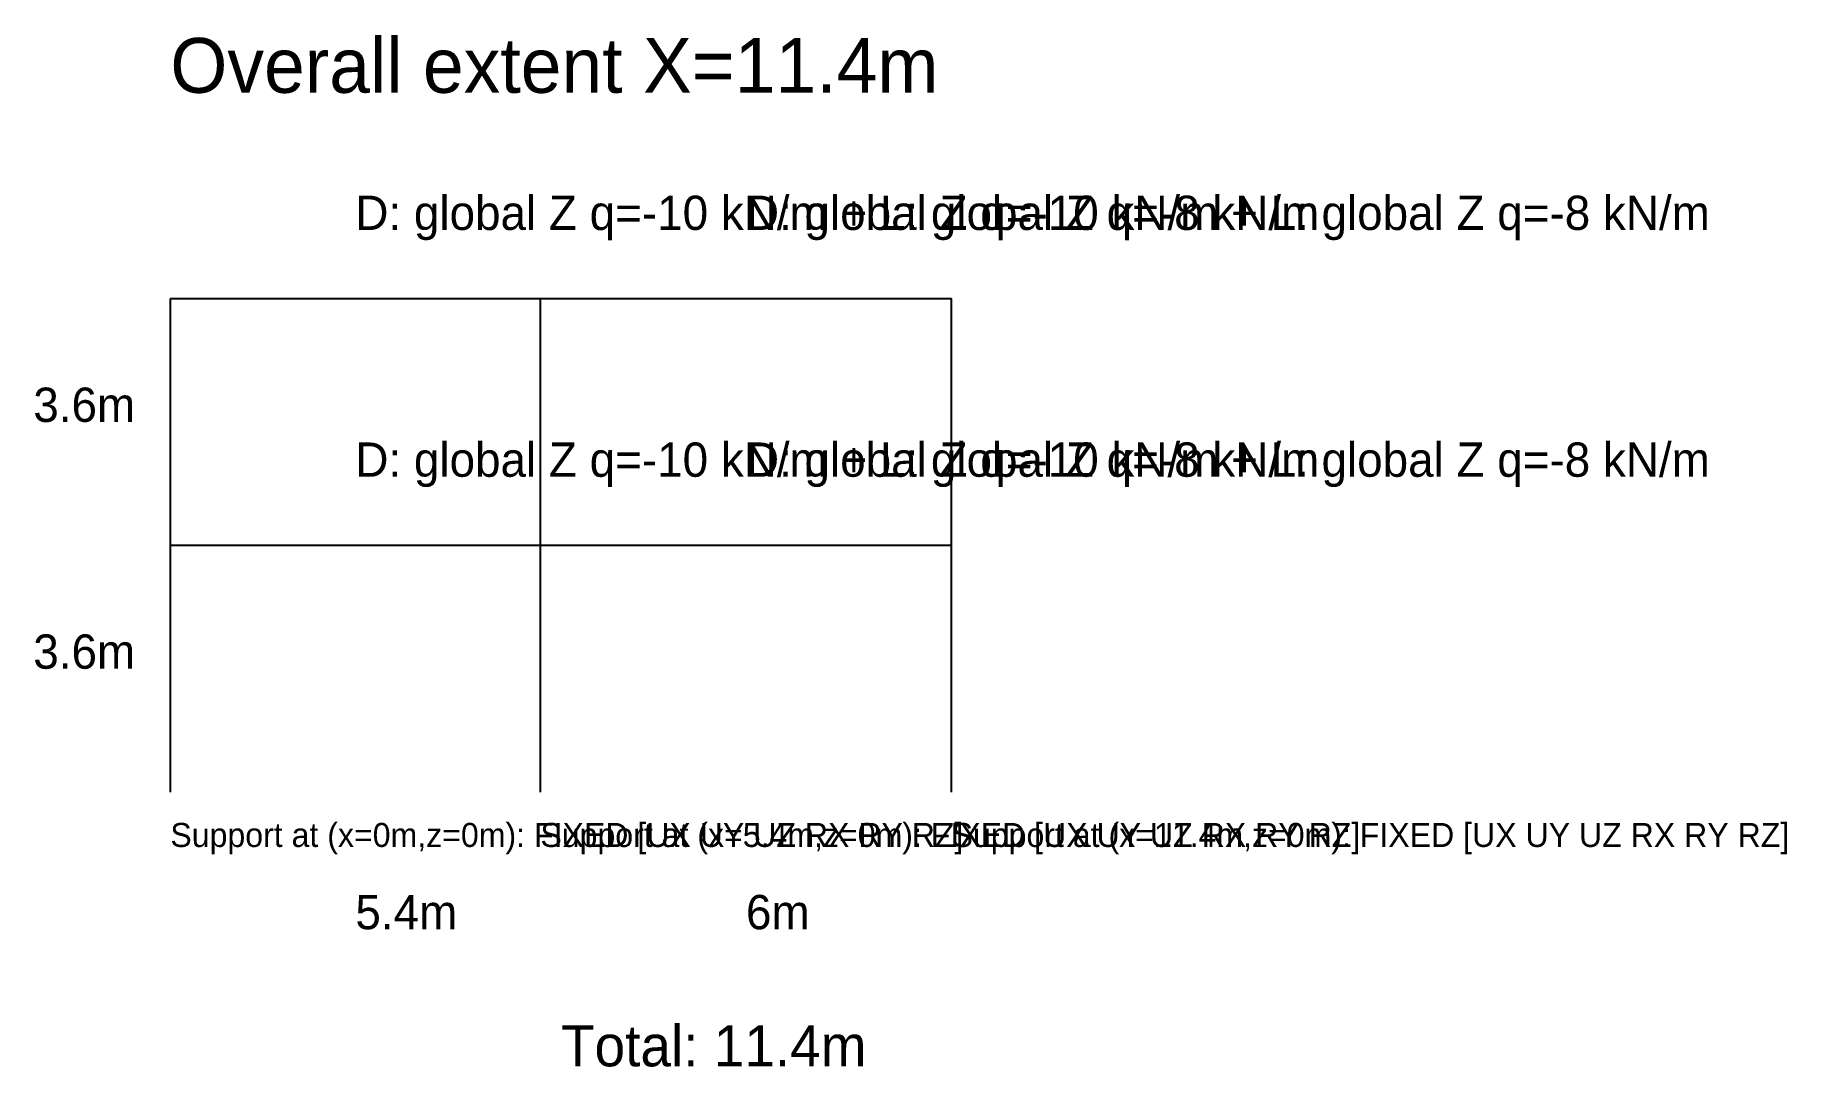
# Model space of a CAD drawing. Header units: metres. Extents: x -2 to 23.6, y -4 to 11.
import ezdxf

# ---------------------------------------------------------------- set-up
doc = ezdxf.new("R2010")
doc.units = ezdxf.units.M
for name, color, linetype in [('DIM', 5, 'CONTINUOUS'), ('LOAD', 1, 'CONTINUOUS'), ('STRUCT', 7, 'CONTINUOUS'), ('SUPPORT', 3, 'CONTINUOUS')]:
    doc.layers.add(name, color=color, linetype=linetype)

msp = doc.modelspace()

# ---------------------------------------------------------------- linework, layer by layer
at = {"layer": 'STRUCT'}
for p, q in [((0, 3.6), (0, 7.2)), ((0, 7.2), (5.4, 7.2)), ((5.4, 3.6), (5.4, 7.2)), ((5.4, 7.2), (11.4, 7.2)), ((11.4, 3.6), (11.4, 7.2)), ((0, 0), (0, 3.6)), ((0, 3.6), (5.4, 3.6)), ((5.4, 0), (5.4, 3.6)), ((5.4, 3.6), (11.4, 3.6)), ((11.4, 0), (11.4, 3.6))]:
    msp.add_line(p, q, dxfattribs=at)

# ---------------------------------------------------------------- texts
at = {"layer": 'DIM'}
for s, height, p in [('3.6m', 0.5, (-2, 5.4)), ('3.6m', 0.5, (-2, 1.8)), ('5.4m', 0.5, (2.7, -2)), ('6m', 0.5, (8.4, -2)), ('Total: 11.4m', 0.6, (5.7, -4))]:
    msp.add_text(s, height=height, dxfattribs=at).set_placement(p)
at = {"layer": 'LOAD'}
for p in [(2.7, 8.2), (8.4, 8.2), (2.7, 4.6), (8.4, 4.6)]:
    msp.add_text('D: global Z q=-10 kN/m + L: global Z q=-8 kN/m', height=0.5, dxfattribs=at).set_placement(p)
at = {"layer": 'SUPPORT'}
for s, p in [('Support at (x=0m,z=0m): FIXED [UX UY UZ RX RY RZ]', (0, -0.8)), ('Support at (x=5.4m,z=0m): FIXED [UX UY UZ RX RY RZ]', (5.4, -0.8)), ('Support at (x=11.4m,z=0m): FIXED [UX UY UZ RX RY RZ]', (11.4, -0.8))]:
    msp.add_text(s, height=0.35, dxfattribs=at).set_placement(p)
at = {"layer": 'TEXT'}
msp.add_text('Overall extent X=11.4m', height=0.8, dxfattribs=at).set_placement((0, 10.2))

doc.saveas('drawing.dxf')
